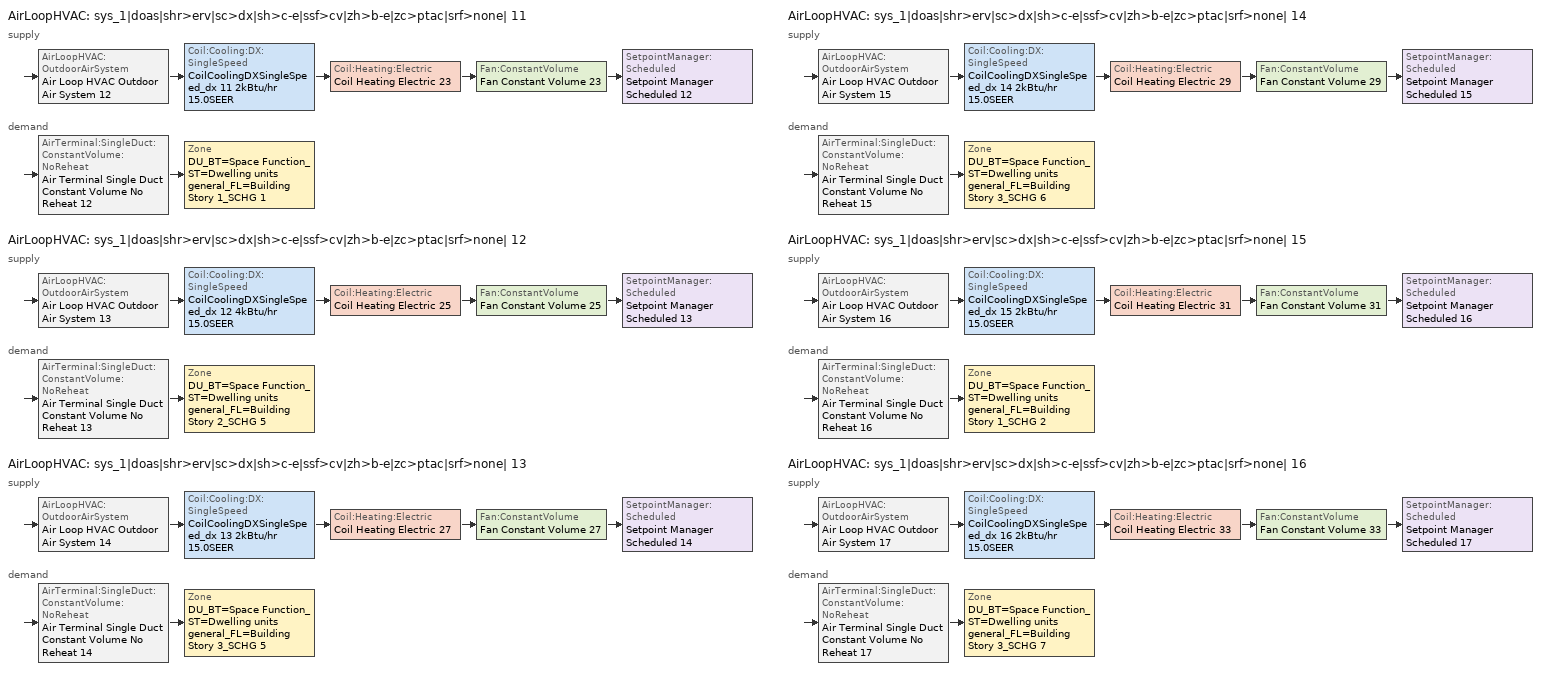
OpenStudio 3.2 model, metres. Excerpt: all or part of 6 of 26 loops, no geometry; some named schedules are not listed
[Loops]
AirLoopHVAC 'sys_1|doas|shr>erv|sc>dx|sh>c-e|ssf>cv|zh>b-e|zc>ptac|srf>none| 11'
 supply: AirLoopHVAC:OutdoorAirSystem 'Air Loop HVAC Outdoor Air System 12' > Coil:Cooling:DX:SingleSpeed 'CoilCoolingDXSingleSpeed_dx 11 2kBtu/hr 15.0SEER' > Coil:Heating:Electric 'Coil Heating Electric 23' > Fan:ConstantVolume 'Fan Constant Volume 23' > SetpointManager:Scheduled 'Setpoint Manager Scheduled 12'
 demand: AirTerminal:SingleDuct:ConstantVolume:NoReheat 'Air Terminal Single Duct Constant Volume No Reheat 12' > Zone 'DU_BT=Space Function_ST=Dwelling units general_FL=Building Story 1_SCHG 1'
AirLoopHVAC 'sys_1|doas|shr>erv|sc>dx|sh>c-e|ssf>cv|zh>b-e|zc>ptac|srf>none| 12'
 supply: AirLoopHVAC:OutdoorAirSystem 'Air Loop HVAC Outdoor Air System 13' > Coil:Cooling:DX:SingleSpeed 'CoilCoolingDXSingleSpeed_dx 12 4kBtu/hr 15.0SEER' > Coil:Heating:Electric 'Coil Heating Electric 25' > Fan:ConstantVolume 'Fan Constant Volume 25' > SetpointManager:Scheduled 'Setpoint Manager Scheduled 13'
 demand: AirTerminal:SingleDuct:ConstantVolume:NoReheat 'Air Terminal Single Duct Constant Volume No Reheat 13' > Zone 'DU_BT=Space Function_ST=Dwelling units general_FL=Building Story 2_SCHG 5'
AirLoopHVAC 'sys_1|doas|shr>erv|sc>dx|sh>c-e|ssf>cv|zh>b-e|zc>ptac|srf>none| 13'
 supply: AirLoopHVAC:OutdoorAirSystem 'Air Loop HVAC Outdoor Air System 14' > Coil:Cooling:DX:SingleSpeed 'CoilCoolingDXSingleSpeed_dx 13 2kBtu/hr 15.0SEER' > Coil:Heating:Electric 'Coil Heating Electric 27' > Fan:ConstantVolume 'Fan Constant Volume 27' > SetpointManager:Scheduled 'Setpoint Manager Scheduled 14'
 demand: AirTerminal:SingleDuct:ConstantVolume:NoReheat 'Air Terminal Single Duct Constant Volume No Reheat 14' > Zone 'DU_BT=Space Function_ST=Dwelling units general_FL=Building Story 3_SCHG 5'
AirLoopHVAC 'sys_1|doas|shr>erv|sc>dx|sh>c-e|ssf>cv|zh>b-e|zc>ptac|srf>none| 14'
 supply: AirLoopHVAC:OutdoorAirSystem 'Air Loop HVAC Outdoor Air System 15' > Coil:Cooling:DX:SingleSpeed 'CoilCoolingDXSingleSpeed_dx 14 2kBtu/hr 15.0SEER' > Coil:Heating:Electric 'Coil Heating Electric 29' > Fan:ConstantVolume 'Fan Constant Volume 29' > SetpointManager:Scheduled 'Setpoint Manager Scheduled 15'
 demand: AirTerminal:SingleDuct:ConstantVolume:NoReheat 'Air Terminal Single Duct Constant Volume No Reheat 15' > Zone 'DU_BT=Space Function_ST=Dwelling units general_FL=Building Story 3_SCHG 6'
AirLoopHVAC 'sys_1|doas|shr>erv|sc>dx|sh>c-e|ssf>cv|zh>b-e|zc>ptac|srf>none| 15'
 supply: AirLoopHVAC:OutdoorAirSystem 'Air Loop HVAC Outdoor Air System 16' > Coil:Cooling:DX:SingleSpeed 'CoilCoolingDXSingleSpeed_dx 15 2kBtu/hr 15.0SEER' > Coil:Heating:Electric 'Coil Heating Electric 31' > Fan:ConstantVolume 'Fan Constant Volume 31' > SetpointManager:Scheduled 'Setpoint Manager Scheduled 16'
 demand: AirTerminal:SingleDuct:ConstantVolume:NoReheat 'Air Terminal Single Duct Constant Volume No Reheat 16' > Zone 'DU_BT=Space Function_ST=Dwelling units general_FL=Building Story 1_SCHG 2'
AirLoopHVAC 'sys_1|doas|shr>erv|sc>dx|sh>c-e|ssf>cv|zh>b-e|zc>ptac|srf>none| 16'
 supply: AirLoopHVAC:OutdoorAirSystem 'Air Loop HVAC Outdoor Air System 17' > Coil:Cooling:DX:SingleSpeed 'CoilCoolingDXSingleSpeed_dx 16 2kBtu/hr 15.0SEER' > Coil:Heating:Electric 'Coil Heating Electric 33' > Fan:ConstantVolume 'Fan Constant Volume 33' > SetpointManager:Scheduled 'Setpoint Manager Scheduled 17'
 demand: AirTerminal:SingleDuct:ConstantVolume:NoReheat 'Air Terminal Single Duct Constant Volume No Reheat 17' > Zone 'DU_BT=Space Function_ST=Dwelling units general_FL=Building Story 3_SCHG 7'
[Sizing:Zone] Zone Cooling Design Supply Air Temperature Input Method=SupplyAirTemperature; Zone Cooling Design Supply Air Temperature {C}=13; Zone Cooling Design Supply Air Temperature Difference {deltaC}=11.11; Zone Heating Design Supply Air Temperature Input Method=SupplyAirTemperature; Zone Heating Design Supply Air Temperature {C}=43; Zone Heating Design Supply Air Temperature Difference {deltaC}=11.11; Zone Cooling Design Supply Air Humidity Ratio {kg-H2O/kg-air}=0.0085; Zone Heating Design Supply Air Humidity Ratio {kg-H2O/kg-air}=0.008; Zone Heating Sizing Factor=1.3; Zone Cooling Sizing Factor=1.1; Cooling Design Air Flow Method=DesignDay; Heating Design Air Flow Method=DesignDay; Account for Dedicated Outdoor Air System=No; Dedicated Outdoor Air System Control Strategy=NeutralSupplyAir; Dedicated Outdoor Air Low Setpoint Temperature for Design {C}=autosize; Dedicated Outdoor Air High Setpoint Temperature for Design {C}=autosize
DU_BT=Space Function_ST=Dwelling units general_FL=Building Story 1_SCHG 1; DU_BT=Space Function_ST=Dwelling units general_FL=Building Story 2_SCHG 5; DU_BT=Space Function_ST=Dwelling units general_FL=Building Story 3_SCHG 5; DU_BT=Space Function_ST=Dwelling units general_FL=Building Story 3_SCHG 6; DU_BT=Space Function_ST=Dwelling units general_FL=Building Story 1_SCHG 2; DU_BT=Space Function_ST=Dwelling units general_FL=Building Story 3_SCHG 7
[Zone equipment]
DU_BT=Space Function_ST=Dwelling units general_FL=Building Story 1_SCHG 1: DU_BT=Space Function_ST=Dwelling units general_FL=Building Story 1_SCHG 1 PTAC, Zone HVAC Baseboard Convective Electric 12, Air Terminal Single Duct Constant Volume No Reheat 12
DU_BT=Space Function_ST=Dwelling units general_FL=Building Story 2_SCHG 5: DU_BT=Space Function_ST=Dwelling units general_FL=Building Story 2_SCHG 5 PTAC, Zone HVAC Baseboard Convective Electric 13, Air Terminal Single Duct Constant Volume No Reheat 13
DU_BT=Space Function_ST=Dwelling units general_FL=Building Story 3_SCHG 5: DU_BT=Space Function_ST=Dwelling units general_FL=Building Story 3_SCHG 5 PTAC, Zone HVAC Baseboard Convective Electric 14, Air Terminal Single Duct Constant Volume No Reheat 14
DU_BT=Space Function_ST=Dwelling units general_FL=Building Story 3_SCHG 6: DU_BT=Space Function_ST=Dwelling units general_FL=Building Story 3_SCHG 6 PTAC, Zone HVAC Baseboard Convective Electric 15, Air Terminal Single Duct Constant Volume No Reheat 15
DU_BT=Space Function_ST=Dwelling units general_FL=Building Story 1_SCHG 2: DU_BT=Space Function_ST=Dwelling units general_FL=Building Story 1_SCHG 2 PTAC, Zone HVAC Baseboard Convective Electric 16, Air Terminal Single Duct Constant Volume No Reheat 16
DU_BT=Space Function_ST=Dwelling units general_FL=Building Story 3_SCHG 7: DU_BT=Space Function_ST=Dwelling units general_FL=Building Story 3_SCHG 7 PTAC, Zone HVAC Baseboard Convective Electric 17, Air Terminal Single Duct Constant Volume No Reheat 17
[AirLoopHVAC] Design Supply Air Flow Rate {m3/s}=autosize; Design Return Air Flow Fraction of Supply Air Flow=1
Name | Availability Schedule
sys_1|doas|shr>erv|sc>dx|sh>c-e|ssf>cv|zh>b-e|zc>ptac|srf>none| 11 | sys_1|doas|shr>none|sc>dx|sh>c-e|ssf>cv|zh>b-e|zc>ptac|srf>none| 11 Occ Sch
sys_1|doas|shr>erv|sc>dx|sh>c-e|ssf>cv|zh>b-e|zc>ptac|srf>none| 12 | sys_1|doas|shr>none|sc>dx|sh>c-e|ssf>cv|zh>b-e|zc>ptac|srf>none| 12 Occ Sch
sys_1|doas|shr>erv|sc>dx|sh>c-e|ssf>cv|zh>b-e|zc>ptac|srf>none| 13 | sys_1|doas|shr>none|sc>dx|sh>c-e|ssf>cv|zh>b-e|zc>ptac|srf>none| 13 Occ Sch
sys_1|doas|shr>erv|sc>dx|sh>c-e|ssf>cv|zh>b-e|zc>ptac|srf>none| 14 | sys_1|doas|shr>none|sc>dx|sh>c-e|ssf>cv|zh>b-e|zc>ptac|srf>none| 14 Occ Sch
sys_1|doas|shr>erv|sc>dx|sh>c-e|ssf>cv|zh>b-e|zc>ptac|srf>none| 15 | sys_1|doas|shr>none|sc>dx|sh>c-e|ssf>cv|zh>b-e|zc>ptac|srf>none| 15 Occ Sch
sys_1|doas|shr>erv|sc>dx|sh>c-e|ssf>cv|zh>b-e|zc>ptac|srf>none| 16 | sys_1|doas|shr>none|sc>dx|sh>c-e|ssf>cv|zh>b-e|zc>ptac|srf>none| 16 Occ Sch
[Sizing:System] Type of Load to Size On=VentilationRequirement; Design Outdoor Air Flow Rate {m3/s}=Autosize; Central Heating Maximum System Air Flow Ratio=1; Preheat Design Temperature {C}=7; Preheat Design Humidity Ratio {kg-H2O/kg-Air}=0.008; Precool Design Temperature {C}=13; Precool Design Humidity Ratio {kg-H2O/kg-Air}=0.008; Central Cooling Design Supply Air Temperature {C}=13; Central Heating Design Supply Air Temperature {C}=43; Sizing Option=NonCoincident; 100% Outdoor Air in Cooling=Yes; 100% Outdoor Air in Heating=Yes; Central Cooling Design Supply Air Humidity Ratio {kg-H2O/kg-Air}=0.0085; Central Heating Design Supply Air Humidity Ratio {kg-H2O/kg-Air}=0.008; Cooling Design Air Flow Method=DesignDay; Cooling Design Air Flow Rate {m3/s}=0; Heating Design Air Flow Method=DesignDay; Heating Design Air Flow Rate {m3/s}=0; System Outdoor Air Method=ZoneSum; Zone Maximum Outdoor Air Fraction=1; Cooling Supply Air Flow Rate Per Floor Area {m3/s-m2}=0.00996765; Cooling Fraction of Autosized Cooling Supply Air Flow Rate=1; Cooling Supply Air Flow Rate Per Unit Cooling Capacity {m3/s-W}=3.94755e-05; Heating Supply Air Flow Rate Per Floor Area {m3/s-m2}=0.00996765; Heating Fraction of Autosized Heating Supply Air Flow Rate=1; Heating Fraction of Autosized Cooling Supply Air Flow Rate=1; Heating Supply Air Flow Rate Per Unit Heating Capacity {m3/s-W}=3.15882e-05; Cooling Design Capacity Method=CoolingDesignCapacity; Cooling Design Capacity {W}=autosize; Cooling Design Capacity Per Floor Area {W/m2}=234.7; Fraction of Autosized Cooling Design Capacity=1; Heating Design Capacity Method=HeatingDesignCapacity; Heating Design Capacity {W}=autosize; Heating Design Capacity Per Floor Area {W/m2}=157; Fraction of Autosized Heating Design Capacity=1; Central Cooling Capacity Control Method=OnOff
sys_1|doas|shr>erv|sc>dx|sh>c-e|ssf>cv|zh>b-e|zc>ptac|srf>none| 11; sys_1|doas|shr>erv|sc>dx|sh>c-e|ssf>cv|zh>b-e|zc>ptac|srf>none| 12; sys_1|doas|shr>erv|sc>dx|sh>c-e|ssf>cv|zh>b-e|zc>ptac|srf>none| 13; sys_1|doas|shr>erv|sc>dx|sh>c-e|ssf>cv|zh>b-e|zc>ptac|srf>none| 14; sys_1|doas|shr>erv|sc>dx|sh>c-e|ssf>cv|zh>b-e|zc>ptac|srf>none| 15; sys_1|doas|shr>erv|sc>dx|sh>c-e|ssf>cv|zh>b-e|zc>ptac|srf>none| 16
[Fan:ConstantVolume] Availability Schedule=Always On Discrete; Fan Total Efficiency=0.39975; Pressure Rise {Pa}=640; Maximum Flow Rate {m3/s}=AutoSize; Motor Efficiency=0.615
Fan Constant Volume 23; Fan Constant Volume 24; Fan Constant Volume 25; Fan Constant Volume 26; Fan Constant Volume 27; Fan Constant Volume 28; Fan Constant Volume 29; Fan Constant Volume 30; Fan Constant Volume 31; Fan Constant Volume 32; Fan Constant Volume 33; Fan Constant Volume 34
[Coil:Heating:Electric]
Name | Availability Schedule
Coil Heating Electric 23; Coil Heating Electric 25; Coil Heating Electric 27; Coil Heating Electric 29; Coil Heating Electric 31; Coil Heating Electric 33 | Always On Discrete
Coil Heating Electric 24; Coil Heating Electric 26; Coil Heating Electric 28; Coil Heating Electric 30; Coil Heating Electric 32; Coil Heating Electric 34 | ON_OFF_ALWAYS_OFF
[Coil:Cooling:DX:SingleSpeed] Availability Schedule=Always On Discrete; Rated Total Cooling Capacity {W}=autosize; Rated Sensible Heat Ratio=autosize; Rated Air Flow Rate {m3/s}=autosize; Rated Evaporator Fan Power Per Volume Flow Rate {W/(m3/s)}=773.3; Total Cooling Capacity Function of Temperature Curve=DXCOOL-NECB2011-REF-CAPFT; Total Cooling Capacity Function of Flow Fraction Curve=DXCOOL-NECB2011-REF-CAPFFLOW; Energy Input Ratio Function of Temperature Curve=DXCOOL-NECB2011-REF-COOLEIRFT; Energy Input Ratio Function of Flow Fraction Curve=DXCOOL-NECB2011-REF-COOLEIRFFLOW; Part Load Fraction Correlation Curve=DXCOOL-NECB2011-REF-COOLPLFFPLR; Minimum Outdoor Dry-Bulb Temperature for Compressor Operation {C}=-25; Condenser Type=AirCooled; Evaporative Condenser Effectiveness=0; Evaporative Condenser Air Flow Rate {m3/s}=Autosize; Evaporative Condenser Pump Rated Power Consumption {W}=Autosize; Crankcase Heater Capacity {W}=0; Maximum Outdoor Dry-Bulb Temperature for Crankcase Heater Operation {C}=0; Basin Heater Capacity {W/K}=0; Basin Heater Setpoint Temperature {C}=10
Name | Rated COP {W/W}
CoilCoolingDXSingleSpeed_dx 11 2kBtu/hr 15.0SEER; CoilCoolingDXSingleSpeed_dx 12 4kBtu/hr 15.0SEER; CoilCoolingDXSingleSpeed_dx 13 2kBtu/hr 15.0SEER; CoilCoolingDXSingleSpeed_dx 14 2kBtu/hr 15.0SEER; CoilCoolingDXSingleSpeed_dx 15 2kBtu/hr 15.0SEER; CoilCoolingDXSingleSpeed_dx 16 2kBtu/hr 15.0SEER | 4.31058
Coil Cooling DX Single Speed 12 14kBtu/hr 9.9EER | 3.42659
Coil Cooling DX Single Speed 13 17kBtu/hr 9.5EER; Coil Cooling DX Single Speed 14 20kBtu/hr 9.5EER; Coil Cooling DX Single Speed 15 21kBtu/hr 9.5EER; Coil Cooling DX Single Speed 16 15kBtu/hr 9.5EER; Coil Cooling DX Single Speed 17 21kBtu/hr 9.5EER | 3.2994
[Controller:OutdoorAir] Minimum Outdoor Air Flow Rate {m3/s}=autosize; Maximum Outdoor Air Flow Rate {m3/s}=Autosize; Economizer Control Type=NoEconomizer; Economizer Control Action Type=ModulateFlow; Economizer Maximum Limit Dry-Bulb Temperature {C}=28; Economizer Maximum Limit Enthalpy {J/kg}=64000; Economizer Minimum Limit Dry-Bulb Temperature {C}=-100; Lockout Type=NoLockout; Minimum Limit Type=FixedMinimum; High Humidity Control=No; Heat Recovery Bypass Control Type=BypassWhenWithinEconomizerLimits
Name | Minimum Outdoor Air Schedule | Controller Mechanical Ventilation
Controller Outdoor Air 12 | sys_1|doas|shr>none|sc>dx|sh>c-e|ssf>cv|zh>b-e|zc>ptac|srf>none| 11 Occ Sch | Controller Mechanical Ventilation 12
Controller Outdoor Air 13 | sys_1|doas|shr>none|sc>dx|sh>c-e|ssf>cv|zh>b-e|zc>ptac|srf>none| 12 Occ Sch | Controller Mechanical Ventilation 13
Controller Outdoor Air 14 | sys_1|doas|shr>none|sc>dx|sh>c-e|ssf>cv|zh>b-e|zc>ptac|srf>none| 13 Occ Sch | Controller Mechanical Ventilation 14
Controller Outdoor Air 15 | sys_1|doas|shr>none|sc>dx|sh>c-e|ssf>cv|zh>b-e|zc>ptac|srf>none| 14 Occ Sch | Controller Mechanical Ventilation 15
Controller Outdoor Air 16 | sys_1|doas|shr>none|sc>dx|sh>c-e|ssf>cv|zh>b-e|zc>ptac|srf>none| 15 Occ Sch | Controller Mechanical Ventilation 16
Controller Outdoor Air 17 | sys_1|doas|shr>none|sc>dx|sh>c-e|ssf>cv|zh>b-e|zc>ptac|srf>none| 16 Occ Sch | Controller Mechanical Ventilation 17
[Controller:MechanicalVentilation] Availability Schedule=Always On Discrete; System Outdoor Air Method=ZoneSum
Controller Mechanical Ventilation 12; Controller Mechanical Ventilation 13; Controller Mechanical Ventilation 14; Controller Mechanical Ventilation 15; Controller Mechanical Ventilation 16; Controller Mechanical Ventilation 17
[AirLoopHVAC:OutdoorAirSystem]
Name | Controller
Air Loop HVAC Outdoor Air System 12 | Controller Outdoor Air 12
Air Loop HVAC Outdoor Air System 13 | Controller Outdoor Air 13
Air Loop HVAC Outdoor Air System 14 | Controller Outdoor Air 14
Air Loop HVAC Outdoor Air System 15 | Controller Outdoor Air 15
Air Loop HVAC Outdoor Air System 16 | Controller Outdoor Air 16
Air Loop HVAC Outdoor Air System 17 | Controller Outdoor Air 17
[SetpointManager:Scheduled] Control Variable=Temperature
Name | Schedule
Setpoint Manager Scheduled 12 | Makeup-Air Unit Supply Air Temp 11
Setpoint Manager Scheduled 13 | Makeup-Air Unit Supply Air Temp 12
Setpoint Manager Scheduled 14 | Makeup-Air Unit Supply Air Temp 13
Setpoint Manager Scheduled 15 | Makeup-Air Unit Supply Air Temp 14
Setpoint Manager Scheduled 16 | Makeup-Air Unit Supply Air Temp 15
Setpoint Manager Scheduled 17 | Makeup-Air Unit Supply Air Temp 16
[ZoneHVAC:PackagedTerminalAirConditioner] Availability Schedule=Always On Discrete; Supply Air Flow Rate During Cooling Operation {m3/s}=Autosize; Supply Air Flow Rate During Heating Operation {m3/s}=Autosize; Supply Air Flow Rate When No Cooling or Heating is Needed {m3/s}=Autosize; Outdoor Air Flow Rate During Cooling Operation {m3/s}=1e-05; Outdoor Air Flow Rate During Heating Operation {m3/s}=1e-05; Outdoor Air Flow Rate When No Cooling or Heating is Needed {m3/s}=1e-05; Fan Placement=DrawThrough
Name | Supply Air Fan | Heating Coil | Cooling Coil
DU_BT=Space Function_ST=Dwelling units general_FL=Building Story 1_SCHG 1 PTAC | Fan Constant Volume 24 | Coil Heating Electric 24 | Coil Cooling DX Single Speed 12 14kBtu/hr 9.9EER
DU_BT=Space Function_ST=Dwelling units general_FL=Building Story 2_SCHG 5 PTAC | Fan Constant Volume 26 | Coil Heating Electric 26 | Coil Cooling DX Single Speed 13 17kBtu/hr 9.5EER
DU_BT=Space Function_ST=Dwelling units general_FL=Building Story 3_SCHG 5 PTAC | Fan Constant Volume 28 | Coil Heating Electric 28 | Coil Cooling DX Single Speed 14 20kBtu/hr 9.5EER
DU_BT=Space Function_ST=Dwelling units general_FL=Building Story 3_SCHG 6 PTAC | Fan Constant Volume 30 | Coil Heating Electric 30 | Coil Cooling DX Single Speed 15 21kBtu/hr 9.5EER
DU_BT=Space Function_ST=Dwelling units general_FL=Building Story 1_SCHG 2 PTAC | Fan Constant Volume 32 | Coil Heating Electric 32 | Coil Cooling DX Single Speed 16 15kBtu/hr 9.5EER
DU_BT=Space Function_ST=Dwelling units general_FL=Building Story 3_SCHG 7 PTAC | Fan Constant Volume 34 | Coil Heating Electric 34 | Coil Cooling DX Single Speed 17 21kBtu/hr 9.5EER
[ZoneHVAC:Baseboard:Convective:Electric] Availability Schedule=Always On Discrete; Nominal Capacity {W}=autosize; Efficiency=1
Zone HVAC Baseboard Convective Electric 12; Zone HVAC Baseboard Convective Electric 13; Zone HVAC Baseboard Convective Electric 14; Zone HVAC Baseboard Convective Electric 15; Zone HVAC Baseboard Convective Electric 16; Zone HVAC Baseboard Convective Electric 17
[AirTerminal:SingleDuct:ConstantVolume:NoReheat] Availability Schedule=Always On Discrete; Maximum Air Flow Rate {m3/s}=AutoSize
Air Terminal Single Duct Constant Volume No Reheat 12; Air Terminal Single Duct Constant Volume No Reheat 13; Air Terminal Single Duct Constant Volume No Reheat 14; Air Terminal Single Duct Constant Volume No Reheat 15; Air Terminal Single Duct Constant Volume No Reheat 16; Air Terminal Single Duct Constant Volume No Reheat 17
[Schedule:Ruleset]
Name | Default Day Schedule | Summer Design Day Schedule | Winter Design Day Schedule
ON_OFF_ALWAYS_OFF | Schedule Day 3
Makeup-Air Unit Supply Air Temp 11 | Makeup Air Unit Supply Air Temp Default 11
Makeup-Air Unit Supply Air Temp 12 | Makeup Air Unit Supply Air Temp Default 12
Makeup-Air Unit Supply Air Temp 13 | Makeup Air Unit Supply Air Temp Default 13
Makeup-Air Unit Supply Air Temp 14 | Makeup Air Unit Supply Air Temp Default 14
Makeup-Air Unit Supply Air Temp 15 | Makeup Air Unit Supply Air Temp Default 15
Makeup-Air Unit Supply Air Temp 16 | Makeup Air Unit Supply Air Temp Default 16
sys_1|doas|shr>none|sc>dx|sh>c-e|ssf>cv|zh>b-e|zc>ptac|srf>none| 11 Occ Sch | sys_1|doas|shr>none|sc>dx|sh>c-e|ssf>cv|zh>b-e|zc>ptac|srf>none| 11 Occ Sch Default | sys_1|doas|shr>none|sc>dx|sh>c-e|ssf>cv|zh>b-e|zc>ptac|srf>none| 11 Occ Sch Summer Design Day | sys_1|doas|shr>none|sc>dx|sh>c-e|ssf>cv|zh>b-e|zc>ptac|srf>none| 11 Occ Sch Winter Design Day
sys_1|doas|shr>none|sc>dx|sh>c-e|ssf>cv|zh>b-e|zc>ptac|srf>none| 12 Occ Sch | sys_1|doas|shr>none|sc>dx|sh>c-e|ssf>cv|zh>b-e|zc>ptac|srf>none| 12 Occ Sch Default | sys_1|doas|shr>none|sc>dx|sh>c-e|ssf>cv|zh>b-e|zc>ptac|srf>none| 12 Occ Sch Summer Design Day | sys_1|doas|shr>none|sc>dx|sh>c-e|ssf>cv|zh>b-e|zc>ptac|srf>none| 12 Occ Sch Winter Design Day
sys_1|doas|shr>none|sc>dx|sh>c-e|ssf>cv|zh>b-e|zc>ptac|srf>none| 13 Occ Sch | sys_1|doas|shr>none|sc>dx|sh>c-e|ssf>cv|zh>b-e|zc>ptac|srf>none| 13 Occ Sch Default | sys_1|doas|shr>none|sc>dx|sh>c-e|ssf>cv|zh>b-e|zc>ptac|srf>none| 13 Occ Sch Summer Design Day | sys_1|doas|shr>none|sc>dx|sh>c-e|ssf>cv|zh>b-e|zc>ptac|srf>none| 13 Occ Sch Winter Design Day
sys_1|doas|shr>none|sc>dx|sh>c-e|ssf>cv|zh>b-e|zc>ptac|srf>none| 14 Occ Sch | sys_1|doas|shr>none|sc>dx|sh>c-e|ssf>cv|zh>b-e|zc>ptac|srf>none| 14 Occ Sch Default | sys_1|doas|shr>none|sc>dx|sh>c-e|ssf>cv|zh>b-e|zc>ptac|srf>none| 14 Occ Sch Summer Design Day | sys_1|doas|shr>none|sc>dx|sh>c-e|ssf>cv|zh>b-e|zc>ptac|srf>none| 14 Occ Sch Winter Design Day
sys_1|doas|shr>none|sc>dx|sh>c-e|ssf>cv|zh>b-e|zc>ptac|srf>none| 15 Occ Sch | sys_1|doas|shr>none|sc>dx|sh>c-e|ssf>cv|zh>b-e|zc>ptac|srf>none| 15 Occ Sch Default | sys_1|doas|shr>none|sc>dx|sh>c-e|ssf>cv|zh>b-e|zc>ptac|srf>none| 15 Occ Sch Summer Design Day | sys_1|doas|shr>none|sc>dx|sh>c-e|ssf>cv|zh>b-e|zc>ptac|srf>none| 15 Occ Sch Winter Design Day
sys_1|doas|shr>none|sc>dx|sh>c-e|ssf>cv|zh>b-e|zc>ptac|srf>none| 16 Occ Sch | sys_1|doas|shr>none|sc>dx|sh>c-e|ssf>cv|zh>b-e|zc>ptac|srf>none| 16 Occ Sch Default | sys_1|doas|shr>none|sc>dx|sh>c-e|ssf>cv|zh>b-e|zc>ptac|srf>none| 16 Occ Sch Summer Design Day | sys_1|doas|shr>none|sc>dx|sh>c-e|ssf>cv|zh>b-e|zc>ptac|srf>none| 16 Occ Sch Winter Design Day
[Schedule:Day]
sys_1|doas|shr>none|sc>dx|sh>c-e|ssf>cv|zh>b-e|zc>ptac|srf>none| 11 Occ Sch Default: 24, 0, 1
[Schedule:Constant]
Always On Discrete: Value=1
[Curve:Biquadratic] Minimum Value of x=13; Maximum Value of x=24; Minimum Value of y=24; Maximum Value of y=46
Name | Coefficient1 Constant | Coefficient2 x | Coefficient3 x**2 | Coefficient4 y | Coefficient5 y**2 | Coefficient6 x*y
DXCOOL-NECB2011-REF-CAPFT | 0.867905 | 0.0142459 | 0.00055436 | -0.0075575 | 3.3e-05 | -0.0001918
DXCOOL-NECB2011-REF-COOLEIRFT | 0.114171 | 0.0281822 | -0.0004199 | 0.0214108 | 0.000161028 | -0.000679104
[Curve:Quadratic] Minimum Value of x=0.5; Maximum Value of x=1.5
Name | Coefficient1 Constant | Coefficient2 x | Coefficient3 x**2
DXCOOL-NECB2011-REF-CAPFFLOW | 0.8 | 0.2 | 0
DXCOOL-NECB2011-REF-COOLEIRFFLOW | 1.1552 | -0.1808 | 0.0256
[Curve:Cubic]
DXCOOL-NECB2011-REF-COOLPLFFPLR: Coefficient1 Constant=0.0277; Coefficient2 x=4.9151; Coefficient3 x**2=-8.184; Coefficient4 x**3=4.2702; Minimum Value of x=0.7; Maximum Value of x=1
